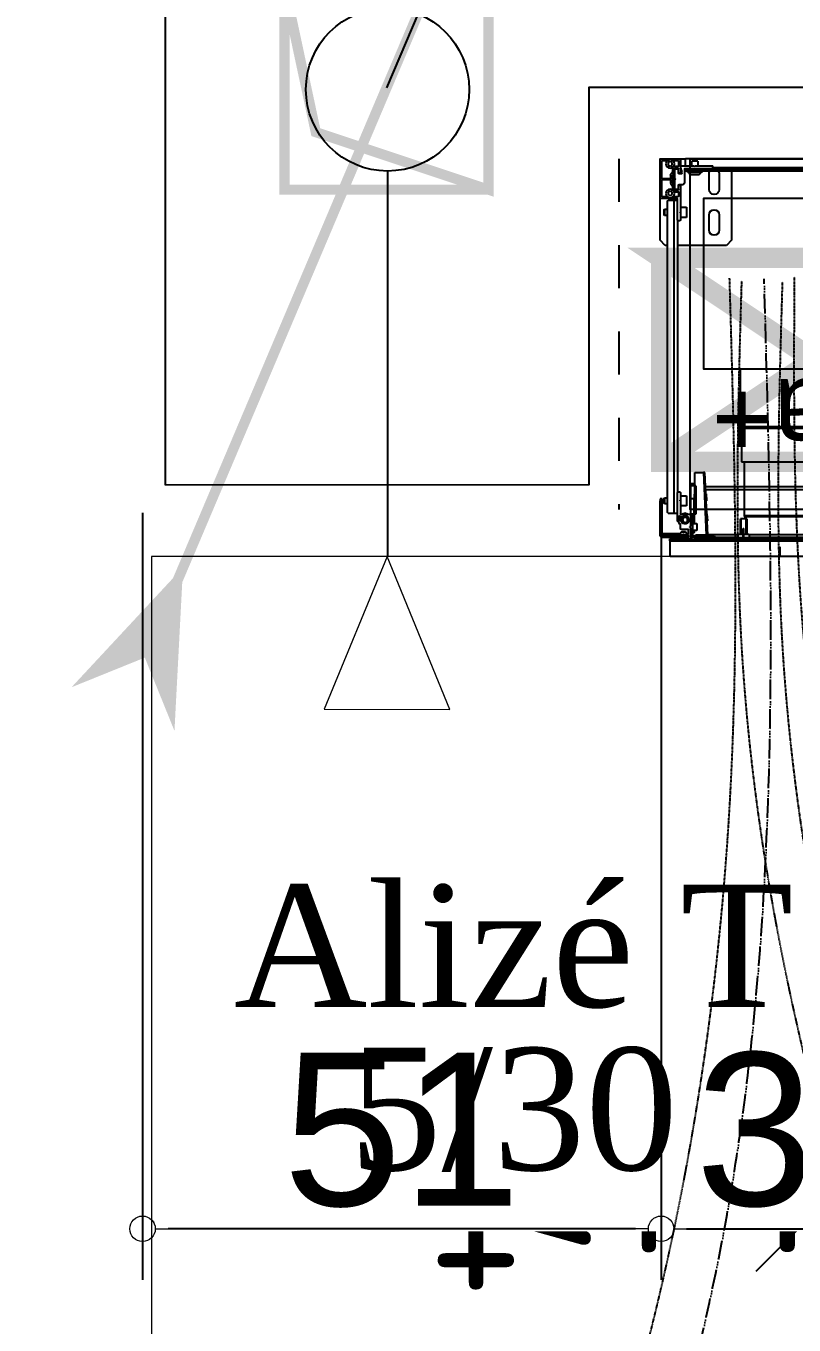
# Model space of a CAD drawing. Header units: millimetres. Extents: x 449410 to 506007, y -379864 to -318775.
# Drawn here: x 469306 to 470059, y -329471 to -328197 of the extents above; entities that cross this region are included whole.
import ezdxf
from ezdxf import colors
from ezdxf.entities.mleader import LeaderData, LeaderLine
from ezdxf.math import Vec2, Vec3

# ---------------------------------------------------------------- set-up
doc = ezdxf.new("R2010")
doc.units = ezdxf.units.MM
doc.set_wipeout_variables(frame=1)
for name, pattern in [('prlm_ef', [0.165, 0.1, -0.065]), ('prlm_gaz', [36, 24, -3, 0, -3, 0, -3, 0, -3]), ('prlm_vmc', [0.282222, 0.141111, -0.141111])]:
    doc.linetypes.add(name, pattern=pattern)
for name, color, linetype, lineweight in [('_GAZELEC-BOITE INCORPO', 36, 'Continuous', 18), ('_GAZELEC-RESERVATION', 1, 'Continuous', 18), ('_GAZELEC-RESERVATION 2', 132, 'Continuous', 18)]:
    doc.layers.add(name, color=color, linetype=linetype, lineweight=lineweight)
for name, color, linetype in [('_GAZELEC-EAU CHAUDE', 1, 'Continuous'), ('GAZ-FLECHE VMC', 93, 'Continuous'), ('prlm-CHAUFF', 30, 'Continuous'), ('prlm-EAU-EF', 161, 'Continuous'), ('prlm-ELEC-CFO', 201, 'Continuous'), ('prlm-GAZ', 20, 'Continuous'), ('prlm-GT', 242, 'Continuous'), ('prlm-MOD', 64, 'Continuous'), ('prlm-VMC', 93, 'Continuous')]:
    doc.layers.add(name, color=color, linetype=linetype)
doc.layers.add('prlm-xpoly', color=7, linetype='Continuous', plot=False)
doc.styles.add('Arial', font='arial.ttf')
doc.styles.add('prlm-chauff', font='trebucbi.ttf', dxfattribs={"height": 18})
doc.styles.add('prlm-vmc', font='pala.ttf', dxfattribs={"height": 14})
doc.styles.add('prlm-xpoly', font='isocp.shx', dxfattribs={"height": 15})
doc.styles.get("Standard").update_dxf_attribs({"font": 'arial.ttf'})
doc.dimstyles.new('200', dxfattribs={"dimtxt": 150, "dimasz": 25, "dimexe": 50, "dimexo": 50, "dimgap": 20, "dimtad": 1, "dimdec": 0, "dimlfac": 0.1, "dimdsep": 46, "dimtxsty": 'Arial', "dimblk1": 'DOTBLANK', "dimblk2": 'DOTBLANK', "dimsah": 1, "dimcen": 25, "dimclrd": 5, "dimclre": 5, "dimadec": 0, "dimazin": 0, "dimtfac": 1, "dimtdec": 0, "dimtmove": 0, "dimatfit": 3, "dimldrblk": 'DOTBLANK', "dimfxl": 50, "dimtolj": 1, "dimtzin": 0, "dimarcsym": 0})

# ---------------------------------------------------------------- blocks, each defined once
blk = doc.blocks.new('MTI900_Alu_390')
at = {"layer": 'prlm-MOD', "color": 1, "linetype": 'Continuous'}
for p, q in [((-4.225, 0), (4.225, 0)), ((4.278, 0), (4.225, 0)), ((4.225, -0.07), (4.225, 0)), ((4.472, 0), (4.278, 0)), ((4.475, 0), (4.472, 0)), ((4.475, -0.003), (4.475, 0)), ((-4.105, -0.105), (4.105, -0.105)), ((-4.1, -0.12), (4.1, -0.12)), ((-3.96, -0.09), (3.96, -0.09)), ((3.775, -0.12), (3.775, -0.8)), ((3.96, -0.073), (3.96, -0.097)), ((4.13, -0.07), (3.963, -0.07)), ((3.963, -0.1), (4.229, -0.1)), ((4.067, -0.12), (4.067, -0.125)), ((4.067, -0.125), (4.203, -0.125)), ((4.067, -0.125), (4.067, -0.135)), ((4.105, -0.115), (4.095, -0.125)), ((4.105, -0.025), (4.165, -0.025)), ((4.105, -0.025), (4.105, -0.07)), ((4.105, -0.1), (4.105, -0.115)), ((4.165, -0.115), (4.105, -0.115)), ((4.135, -0.075), (4.13, -0.07)), ((4.14, -0.07), (4.135, -0.075)), ((4.267, -0.07), (4.14, -0.07)), ((4.165, -0.07), (4.165, -0.025)), ((4.165, -0.115), (4.165, -0.1)), ((4.165, -0.105), (4.225, -0.105)), ((4.175, -0.125), (4.165, -0.115)), ((4.17, -0.12), (4.225, -0.12)), ((4.203, -0.125), (4.203, -0.12)), ((4.203, -0.135), (4.203, -0.125)), ((4.225, -0.105), (4.225, -0.1)), ((4.225, -0.105), (4.225, -0.12)), ((4.235, -0.1), (4.235, -0.24)), ((4.26, -0.12), (4.27, -0.09)), ((4.26, -0.142), (4.26, -0.12)), ((4.27, -0.09), (4.27, -0.073)), ((4.275, -0.003), (4.275, -0.137)), ((4.293, -0.021), (4.293, -0.074)), ((4.295, -0.137), (4.295, -0.098)), ((4.347, -0.018), (4.296, -0.018)), ((4.296, -0.077), (4.331, -0.077)), ((4.298, -0.095), (4.332, -0.095)), ((4.327, -0.1), (4.298, -0.1)), ((4.33, -0.195), (4.33, -0.103)), ((4.335, -0.098), (4.335, -0.134)), ((4.353, -0.086), (4.353, -0.129)), ((4.355, -0.038), (4.375, -0.027)), ((4.355, -0.062), (4.355, -0.038)), ((4.375, -0.073), (4.355, -0.062)), ((4.375, -0.027), (4.395, -0.038)), ((4.395, -0.062), (4.375, -0.073)), ((4.395, -0.038), (4.395, -0.062)), ((4.454, -0.018), (4.403, -0.018)), ((4.457, -0.191), (4.457, -0.021)), ((4.475, -0.387), (4.475, -0.003)), ((3.895, -0.15), (3.895, -0.3)), ((3.995, -0.3), (3.995, -0.15)), ((4.067, -0.135), (4.203, -0.135)), ((4.103, -0.158), (4.168, -0.158)), ((4.235, -0.24), (4.25, -0.255)), ((4.292, -0.145), (4.263, -0.145)), ((4.278, -0.14), (4.292, -0.14)), ((4.295, -0.137), (4.295, -0.142)), ((4.33, -0.195), (4.325, -0.2)), ((4.325, -0.2), (4.33, -0.205)), ((4.338, -0.16), (4.33, -0.16)), ((4.33, -0.168), (4.342, -0.168)), ((4.33, -0.297), (4.33, -0.205)), ((4.33, -0.232), (4.342, -0.232)), ((4.33, -0.24), (4.338, -0.24)), ((4.354, -0.236), (4.335, -0.265)), ((4.336, -0.136), (4.354, -0.164)), ((4.338, -0.16), (4.338, -0.24)), ((4.355, -0.19), (4.338, -0.16)), ((4.338, -0.24), (4.355, -0.21)), ((4.354, -0.13), (4.372, -0.159)), ((4.373, -0.24), (4.354, -0.27)), ((4.355, -0.166), (4.355, -0.234)), ((4.373, -0.16), (4.373, -0.191)), ((4.373, -0.209), (4.373, -0.24)), ((4.454, -0.194), (4.376, -0.194)), ((4.376, -0.206), (4.454, -0.206)), ((4.457, -0.369), (4.457, -0.209)), ((4.25, -0.255), (4.292, -0.255)), ((4.275, -0.263), (4.275, -0.52)), ((4.292, -0.26), (4.278, -0.26)), ((4.293, -0.326), (4.293, -0.369)), ((4.295, -0.258), (4.295, -0.263)), ((4.295, -0.302), (4.295, -0.263)), ((4.328, -0.323), (4.296, -0.323)), ((4.296, -0.372), (4.347, -0.372)), ((4.298, -0.3), (4.327, -0.3)), ((4.332, -0.305), (4.298, -0.305)), ((4.335, -0.265), (4.335, -0.302)), ((4.353, -0.271), (4.353, -0.304)), ((4.355, -0.328), (4.375, -0.317)), ((4.355, -0.352), (4.355, -0.328)), ((4.375, -0.363), (4.355, -0.352)), ((4.375, -0.317), (4.395, -0.328)), ((4.395, -0.352), (4.375, -0.363)), ((4.395, -0.328), (4.395, -0.352)), ((4.403, -0.372), (4.454, -0.372)), ((4.215, -0.475), (4.215, -0.575)), ((4.275, -0.475), (4.215, -0.475)), ((4.305, -0.6), (4.305, -0.393)), ((4.34, -0.405), (4.305, -0.405)), ((4.308, -0.39), (4.472, -0.39)), ((4.34, -0.405), (4.34, -3.475)), ((4.395, -0.405), (4.34, -0.405)), ((4.405, -0.415), (4.395, -0.405)), ((4.405, -0.415), (4.405, -3.465)), ((4.43, -0.495), (4.405, -0.495)), ((4.43, -0.495), (4.43, -0.555)), ((4.435, -0.5), (4.43, -0.495)), ((4.435, -0.55), (4.435, -0.5)), ((4.475, -0.8), (4.475, -0.387)), ((3.895, -0.55), (3.895, -0.7)), ((3.995, -0.7), (3.995, -0.55)), ((4.215, -0.575), (4.275, -0.575)), ((4.275, -0.52), (4.278, -0.523)), ((4.275, -0.52), (4.275, -0.53)), ((4.278, -0.527), (4.275, -0.53)), ((4.275, -0.53), (4.275, -0.6)), ((4.285, -0.61), (4.295, -0.61)), ((4.305, -0.6), (4.305, -3.277)), ((4.405, -0.555), (4.43, -0.555)), ((4.43, -0.555), (4.435, -0.55)), ((3.775, -0.8), (3.825, -0.85)), ((3.825, -0.85), (4.305, -0.85)), ((4.405, -0.85), (4.425, -0.85)), ((4.425, -0.85), (4.475, -0.8)), ((4.007, -3.691), (4.035, -3.077)), ((4.05, -3.077), (4.022, -3.692)), ((4.035, -3.077), (4.05, -3.077)), ((4.135, -3.077), (4.05, -3.077)), ((4.136, -3.497), (4.135, -3.077)), ((4.029, -3.215), (-0.132, -3.215)), ((4.027, -3.245), (-0.132, -3.245)), ((4.017, -3.356), (4.021, -3.285)), ((4.026, -3.286), (4.021, -3.285)), ((4.125, -3.207), (4.125, -3.487)), ((4.125, -3.207), (4.175, -3.207)), ((4.135, -3.187), (4.175, -3.187)), ((4.175, -3.187), (4.175, -3.207)), ((4.175, -3.207), (4.175, -3.337)), ((4.215, -3.305), (4.215, -3.405)), ((4.275, -3.305), (4.215, -3.305)), ((4.275, -3.277), (4.275, -3.346)), ((4.295, -3.267), (4.285, -3.267)), ((4.305, -3.553), (4.305, -3.277)), ((4.017, -3.356), (4.022, -3.356)), ((4.14, -3.337), (4.175, -3.337)), ((4.14, -3.487), (4.14, -3.337)), ((4.175, -3.337), (4.175, -3.487)), ((4.215, -3.405), (4.275, -3.405)), ((4.275, -3.346), (4.275, -3.358)), ((4.275, -3.358), (4.275, -3.484)), ((4.276, -3.348), (4.278, -3.35)), ((4.278, -3.354), (4.276, -3.356)), ((4.43, -3.325), (4.405, -3.325)), ((4.405, -3.385), (4.43, -3.385)), ((4.43, -3.325), (4.43, -3.385)), ((4.435, -3.33), (4.43, -3.325)), ((4.43, -3.385), (4.435, -3.38)), ((4.435, -3.38), (4.435, -3.33)), ((4.455, -3.355), (4.455, -3.335)), ((4.455, -3.335), (4.475, -3.335)), ((4.455, -3.69), (4.455, -3.355)), ((4.475, -3.355), (4.455, -3.355)), ((4.475, -3.335), (4.475, -3.355)), ((4.475, -3.69), (4.475, -3.355)), ((3.625, -3.532), (3.685, -3.532)), ((3.625, -3.532), (3.625, -3.682)), ((3.631, -3.682), (3.631, -3.532)), ((3.679, -3.682), (3.679, -3.532)), ((3.685, -3.682), (3.685, -3.532)), ((4.008, -3.552), (4.012, -3.482)), ((4.008, -3.552), (4.013, -3.552)), ((4.017, -3.482), (4.012, -3.482)), ((4.125, -3.487), (4.14, -3.487)), ((4.14, -3.497), (4.136, -3.497)), ((4.14, -3.487), (4.155, -3.487)), ((4.14, -3.487), (4.14, -3.577)), ((4.155, -3.487), (4.175, -3.487)), ((4.155, -3.497), (4.155, -3.487)), ((4.155, -3.702), (4.155, -3.497)), ((4.175, -3.497), (4.155, -3.497)), ((4.175, -3.487), (4.175, -3.49)), ((4.175, -3.49), (4.175, -3.601)), ((4.272, -3.487), (4.178, -3.487)), ((4.195, -3.561), (4.195, -3.523)), ((4.22, -3.478), (4.23, -3.472)), ((4.23, -3.472), (4.24, -3.478)), ((4.268, -3.521), (4.266, -3.521)), ((4.271, -3.507), (4.271, -3.518)), ((4.273, -3.542), (4.276, -3.542)), ((4.287, -3.504), (4.274, -3.504)), ((4.277, -3.582), (4.304, -3.555)), ((4.279, -3.545), (4.279, -3.549)), ((4.282, -3.552), (4.287, -3.552)), ((4.285, -3.504), (4.29, -3.507)), ((4.29, -3.549), (4.29, -3.507)), ((4.34, -3.475), (4.305, -3.475)), ((4.395, -3.475), (4.34, -3.475)), ((4.395, -3.475), (4.405, -3.465)), ((3.604, -3.685), (-0.15, -3.685)), ((3.605, -3.682), (3.598, -3.717)), ((3.655, -3.682), (3.605, -3.682)), ((3.655, -3.641), (3.655, -3.627)), ((3.66, -3.627), (3.655, -3.627)), ((3.655, -3.717), (3.655, -3.641)), ((3.66, -3.641), (3.655, -3.641)), ((3.66, -3.641), (3.66, -3.627)), ((3.66, -3.717), (3.66, -3.641)), ((3.705, -3.682), (3.66, -3.682)), ((3.712, -3.717), (3.705, -3.682)), ((4.007, -3.685), (3.706, -3.685)), ((4.007, -3.692), (4.007, -3.691)), ((4.007, -3.691), (4.022, -3.692)), ((4.022, -3.692), (4.125, -3.692)), ((4.022, -3.692), (4.022, -3.692)), ((4.115, -3.577), (4.115, -3.647)), ((4.155, -3.577), (4.115, -3.577)), ((4.115, -3.647), (4.155, -3.647)), ((4.125, -3.692), (4.125, -3.702)), ((4.14, -3.647), (4.14, -3.657)), ((4.175, -3.623), (4.175, -3.601)), ((4.175, -3.623), (4.175, -3.734)), ((4.176, -3.603), (4.183, -3.61)), ((4.183, -3.614), (4.176, -3.621)), ((4.195, -3.674), (4.195, -3.64)), ((4.195, -3.722), (4.195, -3.693)), ((4.195, -3.695), (4.215, -3.695)), ((4.198, -3.637), (4.266, -3.637)), ((4.211, -3.677), (4.198, -3.677)), ((4.198, -3.69), (4.225, -3.69)), ((4.222, -3.663), (4.213, -3.676)), ((4.215, -3.695), (4.45, -3.695)), ((4.215, -3.695), (4.215, -3.715)), ((4.227, -3.657), (4.225, -3.659)), ((4.265, -3.659), (4.225, -3.659)), ((4.225, -3.659), (4.225, -3.662)), ((4.265, -3.662), (4.225, -3.662)), ((4.225, -3.69), (4.225, -3.695)), ((4.263, -3.657), (4.227, -3.657)), ((4.228, -3.692), (4.237, -3.692)), ((4.229, -3.657), (4.229, -3.662)), ((4.229, -3.69), (4.229, -3.695)), ((4.243, -3.687), (4.239, -3.691)), ((4.251, -3.691), (4.247, -3.687)), ((4.253, -3.692), (4.263, -3.692)), ((4.261, -3.657), (4.261, -3.662)), ((4.261, -3.69), (4.261, -3.695)), ((4.265, -3.659), (4.263, -3.657)), ((4.265, -3.662), (4.265, -3.659)), ((4.283, -3.69), (4.265, -3.69)), ((4.265, -3.695), (4.265, -3.69)), ((4.277, -3.676), (4.268, -3.663)), ((4.276, -3.627), (4.276, -3.584)), ((4.452, -3.677), (4.279, -3.677)), ((4.291, -3.577), (4.281, -3.583)), ((4.286, -3.692), (4.445, -3.692)), ((4.291, -3.568), (4.291, -3.577)), ((4.455, -3.682), (4.455, -3.68)), ((-4.375, -3.737), (4.375, -3.737)), ((4.375, -3.747), (-4.375, -3.747)), ((-0.167, -3.735), (3.175, -3.735)), ((-0.16, -3.715), (3.598, -3.715)), ((3.175, -3.717), (3.185, -3.717)), ((3.175, -3.737), (3.175, -3.717)), ((3.185, -3.717), (3.403, -3.717)), ((3.185, -3.717), (3.185, -3.737)), ((3.403, -3.737), (3.403, -3.717)), ((3.403, -3.717), (3.417, -3.717)), ((3.417, -3.717), (3.45, -3.717)), ((3.417, -3.717), (3.417, -3.737)), ((3.45, -3.717), (3.86, -3.717)), ((3.45, -3.717), (3.45, -3.737)), ((3.712, -3.715), (3.935, -3.715)), ((3.86, -3.717), (3.893, -3.717)), ((3.86, -3.717), (3.86, -3.737)), ((3.893, -3.717), (3.907, -3.717)), ((3.893, -3.737), (3.893, -3.717)), ((3.907, -3.717), (4.14, -3.717)), ((3.907, -3.717), (3.907, -3.737)), ((3.935, -3.717), (3.935, -3.712)), ((3.965, -3.712), (3.935, -3.712)), ((3.945, -3.702), (3.965, -3.702)), ((3.965, -3.702), (4.105, -3.702)), ((3.965, -3.712), (3.965, -3.702)), ((3.965, -3.712), (3.965, -3.717)), ((4.105, -3.712), (3.965, -3.712)), ((4.105, -3.702), (4.125, -3.702)), ((4.105, -3.712), (4.105, -3.702)), ((4.105, -3.717), (4.105, -3.712)), ((4.135, -3.712), (4.105, -3.712)), ((4.135, -3.712), (4.135, -3.717)), ((4.165, -3.726), (4.165, -3.737)), ((4.175, -3.734), (4.175, -3.737)), ((4.215, -3.715), (4.195, -3.715)), ((4.198, -3.725), (4.212, -3.725)), ((4.215, -3.715), (4.45, -3.715)), ((4.215, -3.72), (4.225, -3.72)), ((4.215, -3.722), (4.215, -3.72)), ((4.225, -3.716), (4.221, -3.72)), ((4.229, -3.716), (4.225, -3.716)), ((4.26, -3.715), (4.231, -3.715)), ((4.243, -3.732), (4.238, -3.737)), ((4.249, -3.734), (4.241, -3.734)), ((4.252, -3.737), (4.247, -3.732)), ((4.265, -3.716), (4.262, -3.716)), ((4.269, -3.72), (4.265, -3.716)), ((4.265, -3.72), (4.283, -3.72)), ((4.342, -3.715), (4.289, -3.715)), ((4.295, -3.734), (4.295, -3.73)), ((4.298, -3.727), (4.342, -3.727)), ((4.378, -3.727), (4.298, -3.727)), ((4.298, -3.727), (4.298, -3.737)), ((4.345, -3.724), (4.345, -3.718)), ((4.375, -3.737), (4.375, -3.747)), ((4.375, -3.747), (4.378, -3.747)), ((4.375, -3.792), (4.375, -3.747)), ((4.375, -3.902), (4.375, -3.792)), ((4.378, -3.747), (4.378, -3.727)), ((-4.375, -3.902), (4.375, -3.902))]:
    blk.add_line(p, q, dxfattribs=at)
at = {"layer": 'prlm-MOD', "color": 1, "ltscale": 50}
blk.add_lwpolyline([(3.3, -3.806), (3.3, -3.902)], dxfattribs=at)
at = {"layer": 'prlm-MOD', "color": 1, "linetype": 'Continuous'}
for centre, radius in [((4.375, -0.05), 0.0425), ((4.375, -0.34), 0.0425), ((4.23, -3.542), 0.035), ((4.23, -3.542), 0.03), ((4.23, -3.542), 0.025)]:
    blk.add_circle(centre, radius, dxfattribs=at)
for centre, radius, start, end in [((4.278, -0.003), 0.003, 90, 180), ((4.472, -0.003), 0.003, 0, 90), ((3.945, -0.15), 0.05, 143.1301, 180), ((3.963, -0.073), 0.003, 90, 180), ((3.963, -0.097), 0.003, 180, 270), ((3.945, -0.15), 0.05, 0, 36.8699), ((4.232, -0.1), 0.003, 0, 180), ((4.263, -0.12), 0.003, 161.5651, 180), ((4.267, -0.073), 0.003, 0, 90), ((4.267, -0.09), 0.003, 341.5651, 0), ((4.296, -0.021), 0.003, 90, 180), ((4.296, -0.074), 0.003, 180, 270), ((4.298, -0.098), 0.003, 90, 180), ((4.298, -0.103), 0.003, 90, 180), ((4.327, -0.103), 0.003, 0, 90), ((4.331, -0.067), 0.01, 270, 326.3475), ((4.332, -0.098), 0.003, 0, 90), ((4.347, -0.021), 0.003, 84.5182, 90), ((4.403, -0.021), 0.003, 90, 95.4818), ((4.454, -0.021), 0.003, 0, 90), ((4.103, -0.133), 0.02, 185.7392, 187.1808), ((4.103, -0.138), 0.02, 171.3731, 270), ((4.168, -0.138), 0.02, 270, 8.6269), ((4.168, -0.133), 0.02, 352.8192, 354.2608), ((4.263, -0.142), 0.003, 180, 270), ((4.278, -0.137), 0.003, 180, 270), ((4.292, -0.137), 0.003, 270, 0), ((4.292, -0.142), 0.003, 270, 0), ((4.338, -0.134), 0.003, 180, 213.6901), ((4.356, -0.129), 0.003, 180, 213.6901), ((4.352, -0.166), 0.003, 0, 33.6901), ((4.352, -0.234), 0.003, 326.3099, 0), ((4.37, -0.16), 0.003, 0, 33.6901), ((4.376, -0.191), 0.003, 180, 270), ((4.376, -0.209), 0.003, 90, 180), ((4.454, -0.191), 0.003, 270, 0), ((4.454, -0.209), 0.003, 0, 90), ((3.945, -0.3), 0.05, 180, 0), ((4.278, -0.263), 0.003, 90, 180), ((4.292, -0.258), 0.003, 0, 90), ((4.292, -0.263), 0.003, 0, 90), ((4.296, -0.326), 0.003, 90, 180), ((4.296, -0.369), 0.003, 180, 270), ((4.298, -0.297), 0.003, 180, 270), ((4.298, -0.302), 0.003, 180, 270), ((4.327, -0.297), 0.003, 270, 0), ((4.328, -0.333), 0.01, 46.149, 90), ((4.332, -0.302), 0.003, 270, 0), ((4.347, -0.369), 0.003, 270, 275.4818), ((4.356, -0.271), 0.003, 146.3099, 180), ((4.403, -0.369), 0.003, 264.5182, 270), ((4.454, -0.369), 0.003, 270, 0), ((3.945, -0.55), 0.05, 0, 180), ((4.308, -0.393), 0.003, 90, 180), ((4.472, -0.387), 0.003, 270, 0), ((4.285, -0.6), 0.01, 180, 270), ((4.276, -0.525), 0.003, 315, 45), ((4.295, -0.6), 0.01, 270, 0), ((3.945, -0.7), 0.05, 180, 0), ((4.285, -3.277), 0.01, 90, 180), ((4.295, -3.277), 0.01, 0, 90), ((4.278, -3.346), 0.003, 180, 225), ((4.278, -3.358), 0.003, 135, 180), ((4.276, -3.352), 0.003, 315, 45), ((4.178, -3.49), 0.003, 90, 180), ((4.23, -3.542), 0.04, 33.9272, 355.9994), ((4.23, -3.542), 0.065, 57.7958, 122.2042), ((4.23, -3.542), 0.06, 66.4435, 113.5565), ((4.266, -3.518), 0.003, 213.9272, 270), ((4.23, -3.542), 0.04, 0, 33.9272), ((4.268, -3.518), 0.003, 270, 0), ((4.273, -3.545), 0.003, 90, 175.9994), ((4.23, -3.542), 0.04, 355.9994, 0), ((4.274, -3.507), 0.003, 90, 180), ((4.272, -3.484), 0.003, 270, 0), ((4.23, -3.542), 0.06, 0, 39.2965), ((4.276, -3.545), 0.003, 0, 90), ((4.282, -3.549), 0.003, 180, 270), ((4.23, -3.542), 0.065, 22.6199, 35.7758), ((4.287, -3.507), 0.003, 0, 90), ((4.287, -3.549), 0.003, 270, 0), ((4.23, -3.542), 0.06, 351.491, 0), ((4.302, -3.553), 0.003, 315, 0), ((3.997, -3.692), 0.01, 270, 357.3974), ((4.125, -3.712), 0.02, 347.588, 90), ((4.16, -3.657), 0.02, 180, 230.1159), ((4.115, -3.71), 0.05, 37.0861, 50.1159), ((4.178, -3.601), 0.003, 180, 225), ((4.178, -3.623), 0.003, 135, 180), ((4.181, -3.612), 0.003, 315, 45), ((4.198, -3.64), 0.003, 90, 180), ((4.198, -3.674), 0.003, 180, 270), ((4.198, -3.693), 0.003, 90, 180), ((4.211, -3.674), 0.003, 270, 325.008), ((4.225, -3.665), 0.003, 90, 145.008), ((4.225, -3.693), 0.003, 19.4712, 90), ((4.237, -3.689), 0.003, 270, 315), ((4.245, -3.689), 0.003, 45, 135), ((4.253, -3.689), 0.003, 225, 270), ((4.265, -3.693), 0.003, 90, 160.5288), ((4.265, -3.665), 0.003, 34.992, 90), ((4.266, -3.627), 0.01, 270, 0), ((4.23, -3.542), 0.065, 315.0475, 333.838), ((4.279, -3.584), 0.003, 135, 180), ((4.279, -3.674), 0.003, 214.992, 270), ((4.283, -3.693), 0.003, 19.4712, 90), ((4.445, -3.682), 0.01, 270, 0), ((4.45, -3.69), 0.025, 270, 0), ((4.45, -3.69), 0.005, 270, 0), ((4.452, -3.68), 0.003, 0, 90), ((3.945, -3.712), 0.01, 90, 180), ((4.125, -3.712), 0.01, 0, 90), ((4.14, -3.702), 0.035, 270, 0), ((4.14, -3.702), 0.015, 270, 0), ((4.178, -3.734), 0.003, 180, 270), ((4.198, -3.722), 0.003, 180, 270), ((4.212, -3.722), 0.003, 270, 0), ((4.215, -3.715), 0.01, 353.9388, 0), ((4.225, -3.717), 0.003, 270, 350.4059), ((4.231, -3.718), 0.003, 90, 170.4059), ((4.245, -3.734), 0.003, 45, 135), ((4.26, -3.718), 0.003, 9.5941, 90), ((4.265, -3.717), 0.003, 189.5941, 270), ((4.275, -3.715), 0.01, 180, 186.0612), ((4.283, -3.717), 0.003, 270, 350.4059), ((4.289, -3.718), 0.003, 90, 170.4059), ((4.292, -3.734), 0.003, 270, 0), ((4.298, -3.73), 0.003, 90, 180), ((4.342, -3.718), 0.003, 0, 90), ((4.342, -3.724), 0.003, 270, 0)]:
    blk.add_arc(centre, radius, start, end, dxfattribs=at)
for centre, major_axis, ratio, start_param, end_param in [((3.997, -3.692), (-0.025, 0), 0.4, 1.570796, 3.096169), ((4.022, -3.693), (-0.015, 0.0007), 0.045361, -1.568734, 0)]:
    blk.add_ellipse(centre, major_axis=major_axis, ratio=ratio, start_param=start_param, end_param=end_param, dxfattribs=at)
blk = doc.blocks.new('xi.be')
at = {"layer": 'prlm-VMC', "color": 0, "linetype": 'ByBlock', "lineweight": 5, "flags": 128}
blk.add_lwpolyline([(-6.17, -15), (6.17, -15), (0, 0)], close=True, dxfattribs=at)
at = {"layer": 'prlm-VMC', "color": 0, "linetype": 'ByBlock', "lineweight": 5}
blk.add_solid([(0, -1), (5.17, -14), (-5.17, -14), (0, -1)], dxfattribs=at)
blk = doc.blocks.new('xi.thema+')
at = {"layer": 'prlm-CHAUFF', "color": 7, "linetype": 'prlm_vmc', "ltscale": 30}
for points in [[(-27.9, 0), (-27.9, 34.4)], [(27.9, 0), (27.9, 34.4)]]:
    blk.add_lwpolyline(points, dxfattribs=at)
at = {"layer": 'prlm-CHAUFF', "color": 0}
blk.add_lwpolyline([(-20.9, 0), (-20.9, 34.4), (20.9, 34.4), (20.9, 0)], close=True, dxfattribs=at)
for radius in [6.25, 4]:
    blk.add_circle((0, 13), radius, dxfattribs=at)
at = {"layer": 'prlm-CHAUFF', "color": 0, "insert": (0, 25.54), "char_height": 8, "width": 7.1971, "attachment_point": 5, "style": 'prlm-chauff'}
blk.add_mtext('thema+', dxfattribs=at)
blk = doc.blocks.new('xi.uta-yzen-g')
at = {"layer": 'prlm-CHAUFF', "ltscale": 50}
for p, q in [((20.9, 35.02), (36.5, 35.02)), ((21, 35.12), (36.4, 35.12)), ((36.5, 29.72), (36.5, 35.02)), ((36.75, 29.72), (20.65, 29.72)), ((36.75, 26.42), (36.75, 29.72)), ((36.9, 26.27), (20.5, 26.27)), ((36.75, 26.42), (20.65, 26.42)), ((36.9, 26.27), (36.75, 26.42)), ((36.9, 20.62), (36.9, 26.27))]:
    blk.add_line(p, q, dxfattribs=at)
blk.add_lwpolyline([(-40.5, 20.62), (-40.5, 3.9), (40.5, 3.9), (40.5, 20.62)], close=True, dxfattribs=at)
blk.add_arc((36.4, 35.02), 0.1, 0, 90, dxfattribs=at)
blk = doc.blocks.new('xi.SPOT')
at = {"color": 0, "lineweight": 5}
blk.add_wipeout([(-4, 0), (-2.83, -2.83), (0, -4), (2.83, -2.83), (4, 0), (2.83, 2.83), (0, 4), (-2.83, 2.83)], dxfattribs=at).dxf.layer = 'prlm-ELEC-CFO'
at = {"layer": 'prlm-ELEC-CFO', "color": 0, "linetype": 'ByBlock', "lineweight": -2, "flags": 128}
for points in [[(0, 10.88), (0, 4)], [(-7.69, 7.69), (-2.83, 2.83)], [(7.69, 7.69), (2.83, 2.83)], [(-10.88, 0), (-4, 0)], [(4, 0), (10.88, 0)], [(-2.83, -2.83), (-7.69, -7.69)], [(2.83, -2.83), (7.69, -7.69)], [(0, -4), (0, -10.88)]]:
    blk.add_lwpolyline(points, dxfattribs=at)
at = {"layer": 'prlm-ELEC-CFO', "color": 0, "linetype": 'ByBlock', "lineweight": -2}
blk.add_circle((0, 0), 4, dxfattribs=at)
blk = doc.blocks.new('FLECHE1')
h = blk.add_hatch(color=256)
h.dxf.hatch_style = 1
h.paths.add_polyline_path([(495907.1, -370439.6), (495913.6, -370315.5), (495936.1, -370371.1), (495991.7, -370348.6)])
for p, q in [((495907.1, -370439.6), (496141.3, -369887.2)), ((495913.6, -370315.5), (495907.1, -370439.6)), ((495913.6, -370315.5), (495907.1, -370439.6)), ((495936.1, -370371.1), (495913.6, -370315.5)), ((495936.1, -370371.1), (495913.6, -370315.5)), ((495991.7, -370348.6), (495907.1, -370439.6)), ((495907.1, -370439.6), (495991.7, -370348.6)), ((495936.1, -370371.1), (495991.7, -370348.6)), ((495991.7, -370348.6), (495936.1, -370371.1)), ((495907.1, -370439.6), (495936.1, -370371.1))]:
    blk.add_line(p, q)
at = {"const_width": 10}
for points in [[(495936.1, -370371.1), (496141.3, -369887.2)], [(495907.1, -370439.6), (495913.6, -370315.5), (495936.1, -370371.1), (495991.7, -370348.6), (495907.1, -370439.6)]]:
    blk.add_lwpolyline(points, dxfattribs=at)
blk = doc.blocks.new('FLECHE2')
h = blk.add_hatch(color=256)
h.dxf.hatch_style = 1
h.paths.add_polyline_path([(496271.9, -370023.3), (496278.4, -369899.2), (496300.9, -369954.8), (496356.5, -369932.3)])
at = {"const_width": 10}
for points in [[(496066.7, -370507.2), (496300.9, -369954.8), (496356.5, -369932.3), (496271.9, -370023.3), (496300.9, -369954.8), (496278.4, -369899.2), (496271.9, -370023.3), (496356.5, -369932.3), (496300.9, -369954.8), (496278.4, -369899.2), (496271.9, -370023.3)], [(496271.9, -370023.3), (496278.4, -369899.2), (496300.9, -369954.8), (496356.5, -369932.3), (496271.9, -370023.3)]]:
    blk.add_lwpolyline(points, dxfattribs=at)
blk = doc.blocks.new('_DOTBLANK')
at = {"color": 0, "linetype": 'ByBlock'}
blk.add_line((-0.5, 0), (-1, 0), dxfattribs=at)
blk.add_circle((0, 0), 0.5, dxfattribs=at)
blk = doc.blocks.new('*D163')
at = {"layer": '_GAZELEC-BOITE INCORPO', "color": 5, "lineweight": -2, "transparency": 16777216}
for p, q in [((469420.5, -328674.5), (469420.5, -329426.8)), ((469928.9, -328674.5), (469928.9, -329426.8)), ((469903.9, -329376.8), (469445.5, -329376.8))]:
    blk.add_line(p, q, dxfattribs=at)
at = {"layer": '_GAZELEC-BOITE INCORPO', "color": 5, "lineweight": -2, "transparency": 16777216, "xscale": 25, "yscale": 25, "zscale": 25, "rotation": 180}
blk.add_blockref('_DOTBLANK', (469420.5, -329376.8), dxfattribs=at)
at = {"layer": '_GAZELEC-BOITE INCORPO', "color": 5, "lineweight": -2, "transparency": 16777216, "xscale": 25, "yscale": 25, "zscale": 25}
blk.add_blockref('_DOTBLANK', (469928.9, -329376.8), dxfattribs=at)
at = {"layer": '_GAZELEC-BOITE INCORPO', "color": 0, "transparency": 16777216, "insert": (469674.7, -329280.2), "char_height": 150, "attachment_point": 5, "style": 'Arial'}
blk.add_mtext('\\A1;51', dxfattribs=at)
blk = doc.blocks.new('*D164')
at = {"layer": '_GAZELEC-BOITE INCORPO', "color": 5, "lineweight": -2, "transparency": 16777216}
for p, q in [((469928.9, -328674.4), (469928.9, -329426.8)), ((470228.9, -328674.5), (470228.9, -329426.8)), ((469953.9, -329376.8), (470203.9, -329376.8))]:
    blk.add_line(p, q, dxfattribs=at)
at = {"layer": '_GAZELEC-BOITE INCORPO', "color": 5, "lineweight": -2, "transparency": 16777216, "xscale": 25, "yscale": 25, "zscale": 25, "rotation": 180}
blk.add_blockref('_DOTBLANK', (469928.9, -329376.8), dxfattribs=at)
at = {"layer": '_GAZELEC-BOITE INCORPO', "color": 5, "lineweight": -2, "transparency": 16777216, "xscale": 25, "yscale": 25, "zscale": 25}
blk.add_blockref('_DOTBLANK', (470228.9, -329376.8), dxfattribs=at)
at = {"layer": '_GAZELEC-BOITE INCORPO', "color": 0, "transparency": 16777216, "insert": (470078.9, -329280.1), "char_height": 150, "attachment_point": 5, "style": 'Arial'}
blk.add_mtext('\\A1;30', dxfattribs=at)

msp = doc.modelspace()

# ---------------------------------------------------------------- linework, layer by layer
at = {"layer": '_GAZELEC-BOITE INCORPO', "const_width": 20}
msp.add_lwpolyline([(470028.882, -328424.454), (469928.882, -328424.454), (469928.883, -328624.454), (470228.877, -328624.453), (470228.876, -328424.449), (469928.882, -328424.46), (470228.877, -328624.453), (470228.876, -328424.449), (469928.883, -328624.448)], dxfattribs=at)
at = {"layer": '_GAZELEC-RESERVATION 2', "const_width": 10}
msp.add_lwpolyline([(469759.674, -328257.571), (469759.674, -328257.571), (469759.674, -328357.571), (469559.674, -328357.571), (469559.674, -328157.571), (469759.674, -328157.571), (469759.674, -328357.571), (469590.369, -328301.171), (469559.674, -328157.571)], dxfattribs=at)
at = {"layer": 'prlm-GT', "ltscale": 50}
msp.add_lwpolyline([(469442.913, -328647.251), (469442.913, -327915.253), (470802.881, -327915.253), (470802.881, -328257.253), (469857.913, -328257.253), (469857.941, -328647.221)], close=True, dxfattribs=at)
at = {"layer": 'prlm-VMC'}
msp.add_lwpolyline([(469660.733, -328339.267), (469660.756, -328717.235)], dxfattribs=at)
msp.add_circle((469660.733, -328259.267), 80, dxfattribs=at)
at = {"layer": 'prlm-xpoly', "lineweight": 0}
msp.add_lwpolyline([(469429.279, -330036.252), (470823.081, -330036.253), (470823.216, -328717.253), (469429.279, -328717.253)], close=True, dxfattribs=at)

# ---------------------------------------------------------------- block references
at = {"layer": 'GAZ-FLECHE VMC', "rotation": 180}
for name, p in [('FLECHE1', (965801.034, -698144.771)), ('FLECHE2', (965726.395, -698764.833))]:
    msp.add_blockref(name, p, dxfattribs=at)
at = {"layer": 'prlm-CHAUFF', "xscale": 10, "yscale": 10, "zscale": 10}
for name, p, rotation in [('xi.thema+', (470166.376, -328327.254), 180.0001899573388), ('xi.uta-yzen-g', (470375.376, -328327.253), 179.9999933324746)]:
    msp.add_blockref(name, p, dxfattribs=dict(at, rotation=rotation))
at = {"layer": 'prlm-MOD', "xscale": -99.99999999999972, "yscale": 99.99999999999974, "zscale": 99.9999999999996, "rotation": 0.0001153397702147174}
msp.add_blockref('MTI900_Alu_390', (470375.376, -328327.254), dxfattribs=at)
at = {"layer": 'prlm-VMC', "xscale": 10, "yscale": 10, "zscale": 10, "rotation": 359.9413039464169}
msp.add_blockref('xi.be', (469660.381, -328717.253), dxfattribs=at)

# ---------------------------------------------------------------- texts
at = {"layer": 'prlm-xpoly', "lineweight": 20, "insert": (469984.589, -329286.142), "char_height": 150, "attachment_point": 5, "rotation": 269.999993, "line_spacing_factor": 0.8, "style": 'prlm-xpoly'}
msp.add_mtext('C207-T4\\PWC\\P1.84', dxfattribs=at)

# ---------------------------------------------------------------- next in the draw order: block references
at = {"layer": 'prlm-ELEC-CFO', "xscale": 10, "yscale": 10, "zscale": 10}
msp.add_blockref('xi.SPOT', (470098.774, -329341.805), dxfattribs=at)

# ---------------------------------------------------------------- next in the draw order: texts
at = {"layer": 'prlm-VMC', "ltscale": 25, "insert": (469784.197, -329180.102), "char_height": 120, "width": 586.14744, "attachment_point": 5, "line_spacing_factor": 0.8, "style": 'prlm-vmc', "bg_fill": 2}
msp.add_mtext('Alizé T 5/30', dxfattribs=at)

# ---------------------------------------------------------------- next in the draw order: linework, layer by layer
at = {"layer": '_GAZELEC-EAU CHAUDE', "linetype": 'prlm_ef'}
for points, knots in [([(470172.642, -328451.824), (470176.705, -328502.267), (470180.744, -328552.374), (470187.662, -328617.988), (470189.409, -328633.442), (470192.887, -328661.746), (470194.571, -328674.59), (470197.837, -328697.791), (470199.374, -328708.142), (470202.632, -328728.867), (470204.354, -328739.236), (470209.829, -328770.311), (470213.894, -328790.985), (470225.327, -328842.282), (470233.329, -328872.674), (470252.168, -328931.679), (470263.004, -328960.292), (470285.209, -329008.71), (470295.91, -329029.052), (470319.545, -329067.749), (470332.476, -329086.104), (470352.806, -329110.791), (470359.197, -329118.051), (470368.778, -329128.203), (470371.769, -329131.276), (470377.861, -329137.347), (470380.96, -329140.342), (470390.412, -329149.207), (470396.918, -329154.953), (470417.009, -329171.68), (470431.166, -329182.147), (470468.849, -329206.895), (470493.268, -329220.132), (470544.21, -329242.57), (470570.732, -329251.771), (470624.89, -329265.742), (470652.524, -329270.511), (470687.95, -329273.563), (470695.687, -329274.043), (470710.072, -329274.586), (470716.721, -329274.696), (470730.03, -329274.638), (470736.688, -329274.47), (470756.662, -329273.558), (470769.98, -329272.406), (470810.97, -329267.256), (470838.562, -329261.521), (470893.013, -329246.008), (470919.87, -329236.23), (470972.291, -329213.138), (470997.853, -329199.824), (471047.112, -329170.208), (471070.809, -329153.906), (471115.774, -329118.896), (471137.042, -329100.187), (471164.743, -329072.729), (471172.427, -329064.732), (471185.397, -329050.552), (471190.795, -329044.426), (471201.299, -329032.046), (471206.408, -329025.789), (471221.322, -329006.82), (471230.712, -328993.908), (471256.357, -328955.848), (471271.292, -328930.026), (471297.95, -328876.56), (471309.672, -328848.915), (471330.314, -328791.896), (471339.232, -328762.522), (471354.659, -328702.182), (471361.167, -328671.216), (471372.173, -328607.866), (471376.671, -328575.482), (471386.002, -328492.284), (471389.786, -328440.662), (471395.188, -328335.253), (471396.806, -328281.467), (471398.676, -328204.576), (471399.17, -328182.094), (471400.025, -328143.569), (471400.382, -328127.578), (471401.008, -328101.166), (471401.264, -328090.772), (471401.775, -328071.116), (471402.028, -328061.859), (471402.554, -328043.353), (471402.827, -328034.099), (471403.663, -328006.347), (471404.245, -327987.855), (471405.973, -327932.465), (471407.102, -327895.654), (471409.25, -327805.461), (471409.968, -327752.395), (471408.82, -327648.491), (471406.953, -327597.652), (471399.891, -327507.744), (471395.324, -327468.157), (471382.709, -327391.864), (471374.661, -327355.161), (471356.825, -327293.585), (471347.918, -327267.984), (471327.409, -327218.976), (471315.809, -327195.57), (471297.355, -327164.234), (471291.75, -327155.336), (471281.971, -327140.836), (471277.943, -327135.124), (471269.018, -327123.024), (471264.072, -327116.653), (471253.837, -327104.105), (471248.551, -327097.929), (471232.197, -327079.691), (471220.634, -327067.918), (471187.981, -327037.386), (471165.751, -327019.308), (471118.138, -326985.188), (471092.755, -326969.148), (471039.273, -326939.04), (471011.174, -326924.972), (470952.725, -326898.725), (470922.375, -326886.547), (470842.966, -326857.859), (470792.686, -326842.584), (470689.684, -326815.854), (470636.962, -326804.397), (470530.841, -326784.811), (470477.441, -326776.682), (470407.507, -326767.784), (470390.494, -326765.758), (470334.164, -326759.476), (470295.205, -326755.829), (470179.457, -326746.834), (470103.799, -326743.432), (469954.457, -326740.241), (469880.773, -326740.453), (469734.361, -326742.915), (469661.633, -326745.164), (469569.255, -326748.304), (469549.622, -326748.987), (469529.979, -326749.67)], [0, 0, 0, 0, 153.26908748, 153.26908748, 200.46770076, 200.46770076, 239.61162782, 239.61162782, 271.06284753, 271.06284753, 302.51406724, 302.51406724, 365.41650665, 365.41650665, 459.97612243, 459.97612243, 554.53573822, 554.53573822, 627.87306973, 627.87306973, 701.21040125, 701.21040125, 733.06874896, 733.06874896, 747.18475789, 747.18475789, 761.30076681, 761.30076681, 789.53278467, 789.53278467, 845.99682038, 845.99682038, 933.32690646, 933.32690646, 1020.65699255, 1020.65699255, 1107.98707864, 1107.98707864, 1132.36567162, 1132.36567162, 1153.35445772, 1153.35445772, 1174.34324382, 1174.34324382, 1216.32081602, 1216.32081602, 1303.78777186, 1303.78777186, 1391.25472769, 1391.25472769, 1478.72168353, 1478.72168353, 1566.18863936, 1566.18863936, 1653.6555952, 1653.6555952, 1688.69128616, 1688.69128616, 1714.83432675, 1714.83432675, 1740.97736734, 1740.97736734, 1793.26344852, 1793.26344852, 1892.03184937, 1892.03184937, 1990.80025021, 1990.80025021, 2089.56865106, 2089.56865106, 2188.3370519, 2188.3370519, 2287.10545274, 2287.10545274, 2437.35120858, 2437.35120858, 2587.59696443, 2587.59696443, 2649.18748306, 2649.18748306, 2692.65571497, 2692.65571497, 2720.78288443, 2720.78288443, 2745.76119471, 2745.76119471, 2770.73950499, 2770.73950499, 2820.69612555, 2820.69612555, 2920.60936667, 2920.60936667, 3067.34186932, 3067.34186932, 3214.07437196, 3214.07437196, 3335.55902653, 3335.55902653, 3457.04368109, 3457.04368109, 3549.43124757, 3549.43124757, 3641.81881405, 3641.81881405, 3679.57742275, 3679.57742275, 3704.74293888, 3704.74293888, 3733.71964628, 3733.71964628, 3762.69635368, 3762.69635368, 3820.64976848, 3820.64976848, 3917.93432692, 3917.93432692, 4015.21888536, 4015.21888536, 4112.50344381, 4112.50344381, 4209.78800225, 4209.78800225, 4359.82744406, 4359.82744406, 4509.86688587, 4509.86688587, 4659.90632768, 4659.90632768, 4708.34885097, 4708.34885097, 4821.10872577, 4821.10872577, 5046.62847539, 5046.62847539, 5272.148225, 5272.148225, 5497.66797462, 5497.66797462, 5558.52598688, 5558.52598688, 5558.52598688, 5558.52598688]), ([(470047.695, -328447.996), (470046.125, -328501.597), (470044.564, -328554.967), (470043.307, -328660.968), (470043.612, -328713.598), (470046.21, -328777.054), (470046.761, -328788.368), (470047.98, -328809.65), (470048.628, -328819.629), (470050.075, -328839.574), (470050.874, -328849.538), (470053.49, -328879.404), (470055.527, -328899.281), (470062.48, -328958.814), (470068.237, -328998.376), (470090.169, -329126.109), (470110.422, -329213.84), (470158.747, -329388.518), (470186.819, -329475.464), (470248.371, -329648.865), (470281.85, -329735.318), (470351.768, -329908.026), (470388.206, -329994.28), (470461.568, -330166.903), (470498.493, -330253.272), (470570.338, -330426.462), (470605.258, -330513.282), (470670.581, -330687.735), (470700.985, -330775.367), (470737.342, -330894.734), (470746.388, -330925.952), (470761.531, -330981.395), (470767.83, -331005.588), (470777.888, -331046.391), (470781.82, -331062.973), (470789.987, -331098.921), (470794.162, -331118.283), (470802.098, -331157.048), (470805.862, -331176.455), (470816.586, -331234.768), (470822.98, -331273.767), (470840.767, -331394.56), (470850.077, -331476.969), (470865.635, -331644.545), (470871.883, -331729.712), (470878.248, -331824.062), (470878.732, -331831.278), (470879.691, -331845.754), (470880.166, -331853.011), (470881.568, -331874.832), (470882.47, -331889.447), (470884.992, -331933.439), (470886.429, -331962.961), (470888.695, -332033.076), (470889.104, -332073.711), (470886.867, -332154.441), (470884.221, -332194.538), (470875.556, -332265.331), (470870.344, -332296.26), (470856.464, -332356.947), (470847.795, -332386.706), (470828.372, -332438.955), (470818.352, -332461.73), (470801.796, -332493.391), (470796.508, -332502.827), (470785.467, -332521.191), (470779.728, -332530.127), (470768.417, -332546.594), (470762.927, -332554.143), (470751.547, -332568.969), (470745.655, -332576.247), (470727.413, -332597.675), (470714.494, -332611.416), (470677.973, -332646.878), (470653.14, -332667.576), (470600.51, -332705.73), (470572.713, -332723.187), (470514.927, -332754.748), (470484.937, -332768.853), (470423.513, -332793.568), (470392.078, -332804.178), (470328.492, -332821.73), (470296.342, -332828.673), (470252.751, -332835.462), (470241.309, -332836.998), (470224.069, -332838.939), (470218.259, -332839.528), (470206.67, -332840.577), (470200.888, -332841.037), (470183.584, -332842.238), (470172.099, -332842.797), (470137.801, -332843.831), (470115.144, -332843.663), (470060.317, -332841.698), (470028.357, -332839.216), (469965.116, -332832.878), (469933.835, -332829.022), (469896.84, -332824.329), (469890.872, -332823.568), (469884.913, -332822.807)], [0, 0, 0, 0, 160.12445809, 160.12445809, 320.24891617, 320.24891617, 355.08291642, 355.08291642, 385.92230895, 385.92230895, 416.76170149, 416.76170149, 478.44048656, 478.44048656, 601.79805671, 601.79805671, 877.84965761, 877.84965761, 1153.9012585, 1153.9012585, 1429.9528594, 1429.9528594, 1706.00446029, 1706.00446029, 1982.05606118, 1982.05606118, 2258.10766208, 2258.10766208, 2534.15926297, 2534.15926297, 2631.60835666, 2631.60835666, 2706.78194851, 2706.78194851, 2758.12173309, 2758.12173309, 2817.90673391, 2817.90673391, 2877.69173474, 2877.69173474, 2997.26173639, 2997.26173639, 3246.27864687, 3246.27864687, 3495.29555736, 3495.29555736, 3515.8711878, 3515.8711878, 3536.44681824, 3536.44681824, 3577.59807911, 3577.59807911, 3659.90060087, 3659.90060087, 3772.74470374, 3772.74470374, 3885.5888066, 3885.5888066, 3975.13713366, 3975.13713366, 4064.68546071, 4064.68546071, 4136.78110831, 4136.78110831, 4167.97718, 4167.97718, 4198.4147089, 4198.4147089, 4225.0052009, 4225.0052009, 4251.59569291, 4251.59569291, 4304.77667693, 4304.77667693, 4394.59387756, 4394.59387756, 4484.4110782, 4484.4110782, 4574.22827883, 4574.22827883, 4664.04547947, 4664.04547947, 4753.8626801, 4753.8626801, 4785.83069364, 4785.83069364, 4802.09818589, 4802.09818589, 4818.36567814, 4818.36567814, 4850.90066264, 4850.90066264, 4915.97063165, 4915.97063165, 5009.72395739, 5009.72395739, 5103.47728313, 5103.47728313, 5121.54652749, 5121.54652749, 5121.54652749, 5121.54652749])]:
    msp.add_open_spline(points, degree=3, knots=knots, dxfattribs=at)
at = {"layer": 'prlm-EAU-EF', "linetype": 'prlm_ef'}
for points in [[(470132.771, -328455.035), (470160.376, -328717.556), (470339.455, -329155.386), (470711.777, -329314.584), (471223.594, -329067.572), (471441.714, -328074.05), (471304.842, -327104.212), (470388.701, -326725.327), (469528.587, -326709.695)], [(469527.667, -337291.356), (469241.507, -337256.241), (468917.079, -337169.53), (468437.129, -336713.837), (468370.546, -336336.805), (468537.275, -335643.842), (468680.746, -334337.694), (468680.746, -332388.872), (468680.746, -331783.149), (468680.746, -329848.335), (468680.746, -328628.302), (468554.979, -328280.598), (468214.741, -328140.308), (467817.542, -328121.753)], [(469512.953, -337271.644), (469282.069, -337221.851), (468601.776, -336874.418), (468450.207, -336502), (468616.346, -335804.345), (468818.379, -334791.522), (468843.993, -334253.936), (468843.993, -332720.155), (468843.993, -331781.267), (468843.993, -331416.143), (469596.895, -330214.369), (469996.079, -328963.715), (469996.079, -328444.252)], [(470059.44, -328442.895), (470068.977, -328802.206), (470722.563, -330519.207), (471025.388, -331917.491), (470971.896, -332550.758), (470809.442, -333357.702), (470394.702, -334116.003), (469885.165, -334497.296), (469481.452, -334589.822)], [(470007.712, -328446.825), (470007.712, -328806.04), (470747.633, -331093.066), (470838.241, -331825.321), (470739.98, -332517.343), (470219.285, -332799.2), (469889.975, -332783.129)]]:
    msp.add_spline(points, degree=3, dxfattribs=at)
at = {"layer": 'prlm-GAZ', "linetype": 'prlm_gaz', "ltscale": 0.8}
for points in [[(469572.537, -336880.319), (469230.289, -336858.252), (468586.051, -336335.68), (468586.051, -335759.814), (468634.952, -335492.143), (468708.723, -334828.883), (468725.938, -334541.323), (468725.938, -334107.697), (468725.938, -333384.542), (468725.938, -332472.583), (468725.938, -331721.969), (468725.938, -330840.972), (468725.938, -330322.109), (468748.049, -329782.153), (468762.327, -329505.843), (468762.327, -328966.446), (468717.082, -328516.852), (468629.333, -328294.253), (468530.24, -328195.16), (468241.265, -328095.776), (467830.69, -328072.668)], [(469565.067, -336867.343), (469340.842, -336841.919), (468874.739, -336604.365), (468653.406, -336244.433), (468653.406, -336042.784), (468741.419, -335639.392), (468825.623, -335209.195), (468899.583, -334586.906), (468899.583, -333255.935), (468899.583, -331839.995), (468899.583, -331485.428), (468957.868, -331207.336), (469226.485, -330765.931), (469659.791, -330226.428), (469858.769, -329830.848), (469990.949, -329377.081), (470029.92, -328445.089)]]:
    msp.add_spline(points, degree=3, dxfattribs=at)

# ---------------------------------------------------------------- next in the draw order: dimensions: what is measured, and where the dimension line sits
at = {"layer": '_GAZELEC-BOITE INCORPO'}
for base, p1, p2, picture, middle in [((469420.49, -329376.752), (469928.883, -328624.454), (469420.49, -328624.486), '*D163', (469674.686, -329280.167)), ((470228.877, -329376.752), (469928.883, -328624.448), (470228.877, -328624.453), '*D164', (470078.88, -329280.115))]:
    dim = msp.add_linear_dim(base=base, p1=p1, p2=p2, dimstyle='200', dxfattribs=at)
    dim.commit()
    dim.dimension.update_dxf_attribs({"geometry": picture, "text_midpoint": middle})

# ---------------------------------------------------------------- next in the draw order: leaders
at = {"layer": '_GAZELEC-RESERVATION', "color": 6}
ml = msp.add_multileader_mtext('Standard', dxfattribs=at)
ml.set_content('résa n°15\\P300x500 en dalle haute', color=6)
ml.set_leader_properties()
ml.build(insert=Vec2(0, 0))
ml.multileader.update_dxf_attribs({"has_text_frame": 1, "arrow_head_size": 80, "scale": 20})
ctx = ml.context
ctx.base_point, ctx.scale, ctx.char_height, ctx.arrow_head_size, ctx.landing_gap_size, ctx.plane_origin = Vec3(468044.676, -329998.352), 20, 80, 80, 40, Vec3(462503.752, -329799.974)
notes = []
notes.append((ctx, [(1, (1, 1, 0), (467954.831, -329998.352), (1, 0), 89.845, [(0, [(467590.288, -328562.423)], 0, [])])]))
ctx.mtext.insert, ctx.mtext.width, ctx.mtext.flow_direction = Vec3(468084.676, -329957.642), 1568.85041, 5
ml = msp.add_multileader_mtext('Standard', dxfattribs=at)
ml.set_content('résa n°15\\P200x400 en dalle haute', color=6)
ml.set_leader_properties()
ml.build(insert=Vec2(0, 0))
ml.multileader.update_dxf_attribs({"has_text_frame": 1, "arrow_head_size": 80, "scale": 20})
ctx = ml.context
ctx.base_point, ctx.scale, ctx.char_height, ctx.arrow_head_size, ctx.landing_gap_size, ctx.plane_origin = Vec3(463633.339, -329998.628), 20, 80, 80, 40, Vec3(458093.834, -329800.251)
notes.append((ctx, [(0, (1, 1, 0), (464957.345, -329998.628), (-1, 0), 89.845, [(0, [(465365.801, -329319.052)], 0, [])])]))
ctx.mtext.insert, ctx.mtext.width, ctx.mtext.flow_direction = Vec3(463673.339, -329957.946), 1568.85041, 5
for ctx, leaders in notes:
    for number, flags, end, landing, length, lines in leaders:
        leader = LeaderData()
        leader.index, (leader.has_last_leader_line, leader.has_dogleg_vector, leader.attachment_direction) = number, flags
        leader.last_leader_point, leader.dogleg_vector, leader.dogleg_length = Vec3(end), Vec3(landing), length
        for number, points, colour, breaks in lines:
            line = LeaderLine()
            line.index, line.vertices, line.color, line.breaks = number, Vec3.list(points), colors.encode_raw_color(colour), breaks
            leader.lines.append(line)
        ctx.leaders.append(leader)

doc.saveas('drawing.dxf')
